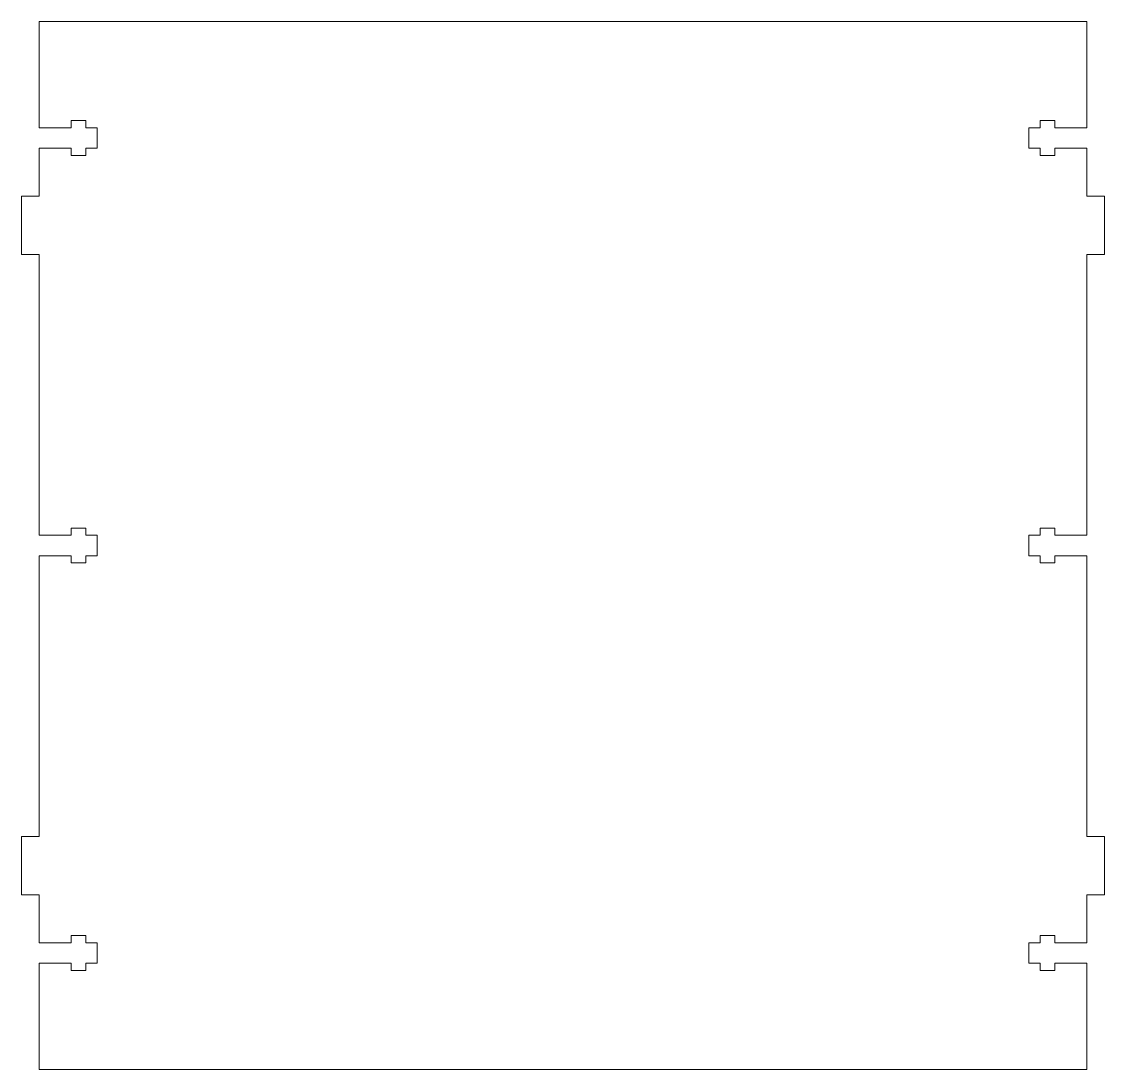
# Model space of a CAD drawing. Header units: millimetres. Extents: x 7 to 193, y 0 to 180.
import ezdxf

# ---------------------------------------------------------------- set-up
doc = ezdxf.new("R2010")
doc.units = ezdxf.units.MM
doc.layers.get('0').update_dxf_attribs({"linetype": 'CONTINUOUS', "lineweight": 0})
doc.layers.add('M3_ScrewJoint', color=1, linetype='CONTINUOUS', lineweight=0)
doc.layers.add('PanelOuter', color=1, linetype='CONTINUOUS', lineweight=0)

# ---------------------------------------------------------------- blocks, each defined once
blk = doc.blocks.new('M3_ScrewJoint-0')
at = {"layer": 'M3_ScrewJoint'}
for p, q in [((1.75, 10), (-1.75, 10)), ((-1.75, 10), (-1.75, 8)), ((1.75, 8), (1.75, 10)), ((-3, 8), (-3, 5.5)), ((-1.75, 8), (-3, 8)), ((3, 8), (1.75, 8)), ((3, 8), (3, 5.5)), ((-3, 5.5), (-1.75, 5.5)), ((-1.75, 5.5), (-1.75, 0)), ((1.75, 0), (1.75, 5.5)), ((1.75, 5.5), (3, 5.5))]:
    blk.add_line(p, q, dxfattribs=at)
blk = doc.blocks.new('M3_ScrewJoint-1')
at = {"layer": 'M3_ScrewJoint'}
for p, q in [((1.75, 10), (-1.75, 10)), ((-1.75, 10), (-1.75, 8)), ((1.75, 8), (1.75, 10)), ((-3, 8), (-3, 5.5)), ((-1.75, 8), (-3, 8)), ((3, 8), (1.75, 8)), ((3, 8), (3, 5.5)), ((-3, 5.5), (-1.75, 5.5)), ((-1.75, 5.5), (-1.75, 0)), ((1.75, 0), (1.75, 5.5)), ((1.75, 5.5), (3, 5.5))]:
    blk.add_line(p, q, dxfattribs=at)
blk = doc.blocks.new('M3_ScrewJoint-2')
at = {"layer": 'M3_ScrewJoint'}
for p, q in [((1.75, 10), (-1.75, 10)), ((-1.75, 10), (-1.75, 8)), ((1.75, 8), (1.75, 10)), ((-3, 8), (-3, 5.5)), ((-1.75, 8), (-3, 8)), ((3, 8), (1.75, 8)), ((3, 8), (3, 5.5)), ((-3, 5.5), (-1.75, 5.5)), ((-1.75, 5.5), (-1.75, 0)), ((1.75, 0), (1.75, 5.5)), ((1.75, 5.5), (3, 5.5))]:
    blk.add_line(p, q, dxfattribs=at)

msp = doc.modelspace()

# ---------------------------------------------------------------- linework, layer by layer
at = {"layer": 'PanelOuter'}
for p, q in [((10, 180), (10, 161.75)), ((10, 180), (190, 180)), ((190, 180), (190, 161.75)), ((10, 158.25), (10, 150)), ((190, 158.25), (190, 150)), ((10, 150), (7, 150)), ((7, 150), (7, 140)), ((190, 150), (193, 150)), ((193, 150), (193, 140)), ((7, 140), (10, 140)), ((10, 140), (10, 91.75)), ((193, 140), (190, 140)), ((190, 140), (190, 91.75)), ((10, 88.25), (10, 40)), ((190, 88.25), (190, 40)), ((7, 30), (7, 40)), ((7, 40), (10, 40)), ((193, 40), (190, 40)), ((193, 30), (193, 40)), ((10, 30), (7, 30)), ((10, 30), (10, 21.75)), ((190, 30), (193, 30)), ((190, 30), (190, 21.75)), ((10, 18.25), (10, 0)), ((190, 18.25), (190, 0)), ((10, 0), (190, 0))]:
    msp.add_line(p, q, dxfattribs=at)

# ---------------------------------------------------------------- block references
at = {"rotation": 270}
for name, p in [('M3_ScrewJoint-0', (10, 160)), ('M3_ScrewJoint-1', (10, 90)), ('M3_ScrewJoint-2', (10, 20))]:
    msp.add_blockref(name, p, dxfattribs=at)
at = {"xscale": -1, "rotation": 90}
for name, p in [('M3_ScrewJoint-0', (190, 160)), ('M3_ScrewJoint-1', (190, 90)), ('M3_ScrewJoint-2', (190, 20))]:
    msp.add_blockref(name, p, dxfattribs=at)

doc.saveas('drawing.dxf')
